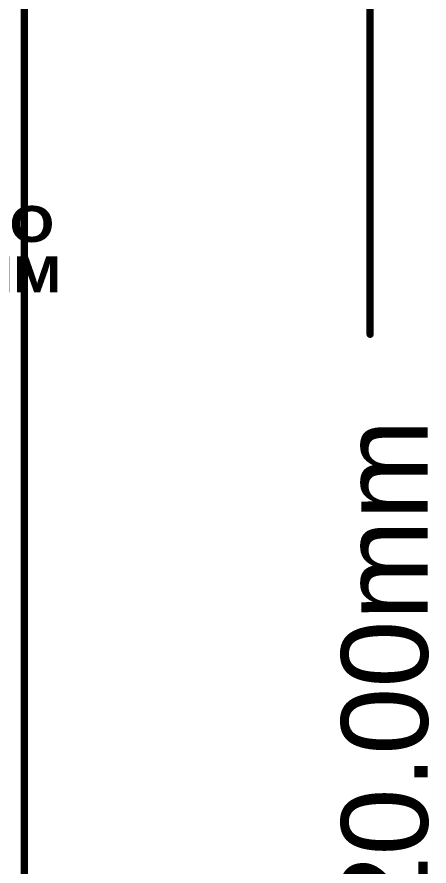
# Model space of a CAD drawing. Header units: inches. Extents: x 0 to 211, y 0 to 201.
# Drawn here: x 4.321 to 4.892, y 2.064 to 3.242 of the extents above; entities that cross this region are included whole.
import ezdxf

# ---------------------------------------------------------------- set-up
doc = ezdxf.new("R2010")
doc.units = ezdxf.units.IN
doc.header["$MEASUREMENT"] = 0
for name, color, linetype in [('Board Outline', 216, 'Continuous'), ('Dimension', 6, 'Continuous'), ('Top Overlay', 2, 'Continuous')]:
    doc.layers.add(name, color=color, linetype=linetype)
doc.styles.add('Arial', font='', dxfattribs={"height": 0.2})
doc.styles.add('Arial Black_Bold', font='', dxfattribs={"height": 0.2})
doc.styles.get('Arial').set_extended_font_data('Arial')
doc.styles.get('Arial Black_Bold').set_extended_font_data('Arial Black', bold=True)

msp = doc.modelspace()

# ---------------------------------------------------------------- linework, layer by layer
at = {"layer": 'Board Outline'}
msp.add_lwpolyline([(4.3307, 0, 0.01, 0.01, 0), (4.3307, 4.7244, 0.01, 0.01, 0)], format="xyseb", dxfattribs=at)
at = {"layer": 'Dimension'}
msp.add_lwpolyline([(4.81, 2.8021, 0.01, 0.01, 0), (4.81, 4.7244, 0.01, 0.01, 0)], format="xyseb", dxfattribs=at)
msp.add_lwpolyline([(4.8075, 2.8021, 0.005, 0.005, 1), (4.8125, 2.8021, 0.005, 0.005, 1)], format="xyseb", close=True, dxfattribs=at)

# ---------------------------------------------------------------- texts
at = {"layer": 'Dimension', "style": 'Arial'}
msp.add_text('120.00mm', height=0.12, rotation=90, dxfattribs=at).set_placement((4.89, 1.8923))
at = {"layer": 'Top Overlay', "style": 'Arial Black_Bold'}
for s, p in [('VDD-SDIO', (3.9815, 2.9302)), ('VDD-USIM', (3.9865, 2.8602))]:
    msp.add_text(s, height=0.05, dxfattribs=at).set_placement(p)

doc.saveas('drawing.dxf')
